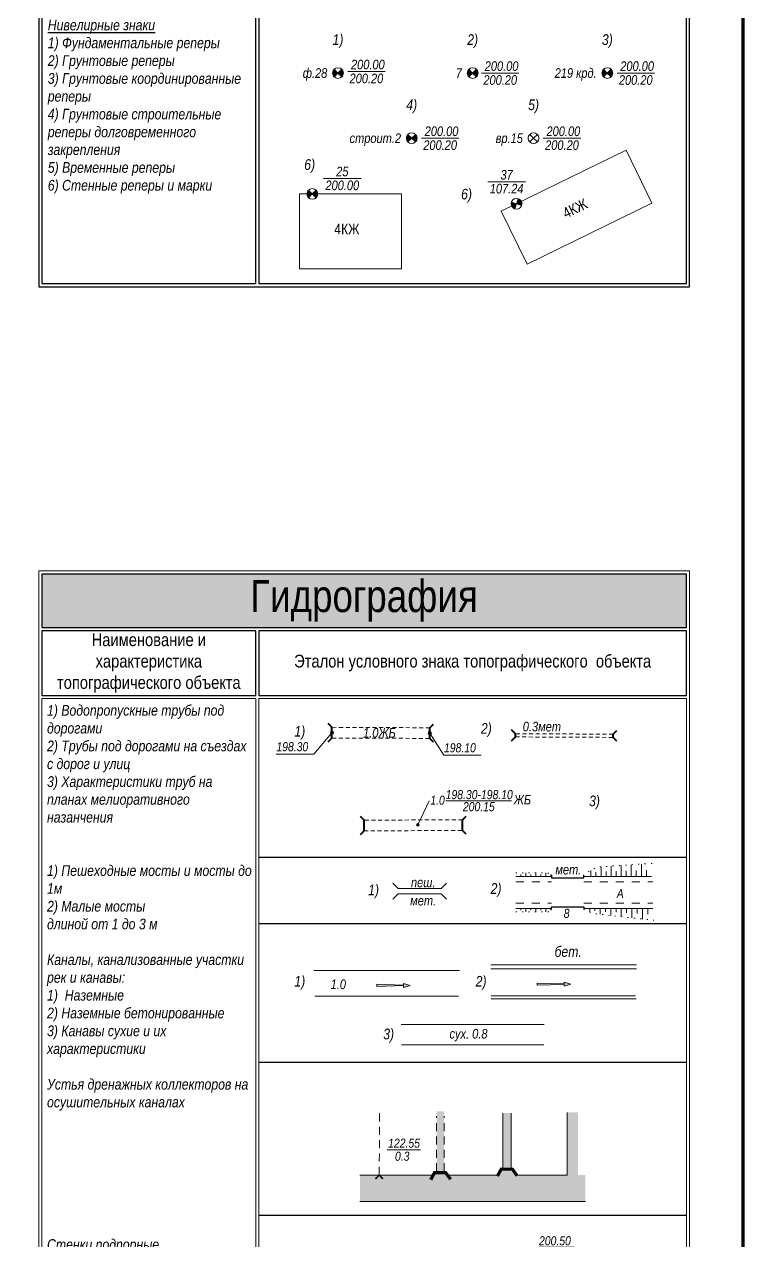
# Model space of a CAD drawing. Header units: metres. Extents: x -393 to 694, y -10 to 691.
# Drawn here: x 458.9 to 526.2, y 392.8 to 506.7 of the extents above; entities that cross this region are included whole.
import ezdxf
from ezdxf.enums import TextEntityAlignment as Align

# ---------------------------------------------------------------- set-up
doc = ezdxf.new("R2010")
doc.units = ezdxf.units.M
for name, pattern in [('СП-0.2х1.0', [1.2, 0.2, -1]), ('СП-1.5х1.0', [2.5, 1.5, -1]), ('СП-1.5х1.5', [3, 1.5, -1.5])]:
    doc.linetypes.add(name, pattern=pattern)
doc.layers.add('01 Геодезические пункты', color=7, linetype='Continuous')
for name, color, linetype, lineweight in [('02 Строения и их части', 7, 'Continuous', 20), ('03 Инженерно-технические сооружения', 7, 'Continuous', 20), ('15 Дорожная сеть', 7, 'Continuous', 20)]:
    doc.layers.add(name, color=color, linetype=linetype, lineweight=lineweight)
doc.layers.add('16 Гидрография', color=7, linetype='Continuous', lineweight=20, true_color=0x52a500)
doc.layers.add('17 Рельеф', color=7, linetype='Continuous', lineweight=15, true_color=0xa55200)
doc.styles.add('СП_Д', font='ARIALNI.TTF')
doc.styles.add('СП_Р', font='ARIALN.TTF')

# ---------------------------------------------------------------- blocks, each defined once
blk = doc.blocks.new('СП_2.1')
at = {"color": 0, "style": 'СП_Р'}
blk.add_attdef('КЖ', text='', height=2, dxfattribs=at).set_placement((0, 0), align=Align.CENTER)
blk = doc.blocks.new('*U778')
at = {"lineweight": -2}
h = blk.add_hatch(color=0, dxfattribs=at)
edge = h.paths.add_edge_path()
edge.add_line((0, 0), (-0.71, 0.71))
edge.add_arc((0, 0), 1, 135, 225)
edge.add_line((-0.71, -0.71), (0, 0))
edge = h.paths.add_edge_path()
edge.add_line((0, 0), (0.71, -0.71))
edge.add_arc((0, 0), 1, 315, 405)
edge.add_line((0.71, 0.71), (0, 0))
at = {"color": 0, "lineweight": 5}
for points in [[(0, 0), (-0.71, 0.71, 0.414214), (-0.71, -0.71)], [(0, 0), (0.71, -0.71, 0.414214), (0.71, 0.71)]]:
    blk.add_lwpolyline(points, format="xyb", close=True, dxfattribs=at)
at = {"color": 0, "lineweight": -2}
blk.add_lwpolyline([(1.82, 0.29), (8.82, 0.29)], dxfattribs=at)
blk.add_circle((0, 0), 1, dxfattribs=at)
at = {"color": 0, "lineweight": -2, "style": 'СП_Д'}
for tag, p in [('Z', (5.59, 0.69)), ('Z1', (5.32, -1.91))]:
    blk.add_attdef(tag, text='', height=1.8, dxfattribs=at).set_placement(p, align=Align.CENTER)
at = {"color": 0, "linetype": 'ByBlock', "lineweight": -2, "style": 'СП_Д'}
blk.add_attdef('N', text='', height=1.8, dxfattribs=at).set_placement((-2, 0), align=Align.MIDDLE_RIGHT)
blk = doc.blocks.new('*U739')
at = {"color": 0, "lineweight": 5}
for points in [[(0, 0), (-0.71, 0.71, 0.414214), (-0.71, -0.71)], [(0, 0), (0.71, -0.71, 0.414214), (0.71, 0.71)]]:
    blk.add_lwpolyline(points, format="xyb", close=True, dxfattribs=at)
at = {"color": 0, "lineweight": -2}
blk.add_lwpolyline([(1.82, 0), (8.82, 0)], dxfattribs=at)
blk.add_circle((0, 0), 1, dxfattribs=at)
at = {"color": 0, "linetype": 'ByBlock', "lineweight": -2, "style": 'СП_Д'}
blk.add_attdef('N', text='', height=1.8, dxfattribs=at).set_placement((-2, 0), align=Align.MIDDLE_RIGHT)
at = {"color": 0, "lineweight": -2, "style": 'СП_Д'}
for tag, p in [('Z', (5.58, 0.4)), ('Z1', (5.32, -2.2))]:
    blk.add_attdef(tag, text='', height=1.8, dxfattribs=at).set_placement(p, align=Align.CENTER)
blk = doc.blocks.new('*U270')
at = {"lineweight": -2}
h = blk.add_hatch(color=0, dxfattribs=at)
edge = h.paths.add_edge_path()
edge.add_line((0, 0), (-0.71, 0.71))
edge.add_arc((0, 0), 1, 135, 225)
edge.add_line((-0.71, -0.71), (0, 0))
edge = h.paths.add_edge_path()
edge.add_line((0, 0), (0.71, -0.71))
edge.add_arc((0, 0), 1, 315, 405)
edge.add_line((0.71, 0.71), (0, 0))
at = {"color": 0, "lineweight": -2}
blk.add_lwpolyline([(2.11, 2.91), (9.11, 2.91)], dxfattribs=at)
at = {"color": 0, "lineweight": 5}
for points in [[(0, 0), (-0.71, 0.71, 0.414214), (-0.71, -0.71)], [(0, 0), (0.71, -0.71, 0.414214), (0.71, 0.71)]]:
    blk.add_lwpolyline(points, format="xyb", close=True, dxfattribs=at)
at = {"color": 0, "lineweight": -2}
blk.add_circle((0, 0), 1, dxfattribs=at)
at = {"color": 0, "linetype": 'ByBlock', "lineweight": -2, "style": 'СП_Д'}
for tag, p in [('N', (5.61, 3.31)), ('Z', (5.61, 0.71))]:
    blk.add_attdef(tag, text='', height=1.8, dxfattribs=at).set_placement(p, align=Align.CENTER)
blk = doc.blocks.new('*U779')
at = {"lineweight": -2}
h = blk.add_hatch(color=0, dxfattribs=at)
edge = h.paths.add_edge_path()
edge.add_line((0, 0), (-0.71, 0.71))
edge.add_arc((0, 0), 1, 135, 225)
edge.add_line((-0.71, -0.71), (0, 0))
edge = h.paths.add_edge_path()
edge.add_line((0, 0), (0.71, -0.71))
edge.add_arc((0, 0), 1, 315, 405)
edge.add_line((0.71, 0.71), (0, 0))
at = {"color": 0, "lineweight": 5}
for points in [[(0, 0), (-0.71, 0.71, 0.414214), (-0.71, -0.71)], [(0, 0), (0.71, -0.71, 0.414214), (0.71, 0.71)]]:
    blk.add_lwpolyline(points, format="xyb", close=True, dxfattribs=at)
at = {"color": 0, "lineweight": -2}
blk.add_lwpolyline([(1.66, 0), (8.66, 0)], dxfattribs=at)
blk.add_circle((0, 0), 1, dxfattribs=at)
at = {"color": 0, "linetype": 'ByBlock', "lineweight": -2, "style": 'СП_Д'}
blk.add_attdef('N', text='', height=1.8, dxfattribs=at).set_placement((-2, 0), align=Align.MIDDLE_RIGHT)
at = {"color": 0, "lineweight": -2, "style": 'СП_Д'}
for tag, p in [('Z', (5.42, 0.4)), ('Z1', (5.16, -2.2))]:
    blk.add_attdef(tag, text='', height=1.8, dxfattribs=at).set_placement(p, align=Align.CENTER)
blk = doc.blocks.new('*U777')
at = {"lineweight": -2}
h = blk.add_hatch(color=0, dxfattribs=at)
edge = h.paths.add_edge_path()
edge.add_line((0, 0), (-0.71, 0.71))
edge.add_arc((0, 0), 1, 135, 225)
edge.add_line((-0.71, -0.71), (0, 0))
edge = h.paths.add_edge_path()
edge.add_line((0, 0), (0.71, -0.71))
edge.add_arc((0, 0), 1, 315, 405)
edge.add_line((0.71, 0.71), (0, 0))
at = {"color": 0, "lineweight": 5}
for points in [[(0, 0), (-0.71, 0.71, 0.414214), (-0.71, -0.71)], [(0, 0), (0.71, -0.71, 0.414214), (0.71, 0.71)]]:
    blk.add_lwpolyline(points, format="xyb", close=True, dxfattribs=at)
at = {"color": 0, "lineweight": -2}
blk.add_lwpolyline([(1.82, 0), (8.82, 0)], dxfattribs=at)
blk.add_circle((0, 0), 1, dxfattribs=at)
at = {"color": 0, "linetype": 'ByBlock', "lineweight": -2, "style": 'СП_Д'}
blk.add_attdef('N', text='', height=1.8, dxfattribs=at).set_placement((-2, 0), align=Align.MIDDLE_RIGHT)
at = {"color": 0, "lineweight": -2, "style": 'СП_Д'}
for tag, p in [('Z', (5.58, 0.4)), ('Z1', (5.32, -2.2))]:
    blk.add_attdef(tag, text='', height=1.8, dxfattribs=at).set_placement(p, align=Align.CENTER)
blk = doc.blocks.new('*U237')
at = {"lineweight": -2}
h = blk.add_hatch(color=0, dxfattribs=at)
edge = h.paths.add_edge_path()
edge.add_line((0, 0), (-0.95, 0.32))
edge.add_arc((0, 0), 1, 161.0352, 251.0352)
edge.add_line((-0.32, -0.95), (0, 0))
edge = h.paths.add_edge_path()
edge.add_line((0, 0), (0.95, -0.32))
edge.add_arc((0, 0), 1, 341.0352, 431.0352)
edge.add_line((0.32, 0.95), (0, 0))
at = {"color": 0, "lineweight": -2}
blk.add_lwpolyline([(-5.36, 4.13), (1.64, 4.13)], dxfattribs=at)
at = {"color": 0, "lineweight": 5}
for points in [[(0, 0), (-0.95, 0.32, 0.414214), (-0.32, -0.95)], [(0, 0), (0.95, -0.32, 0.414214), (0.32, 0.95)]]:
    blk.add_lwpolyline(points, format="xyb", close=True, dxfattribs=at)
at = {"color": 0, "lineweight": -2}
blk.add_circle((0, 0), 1, dxfattribs=at)
at = {"color": 0, "linetype": 'ByBlock', "lineweight": -2, "style": 'СП_Д'}
for tag, p in [('N', (-1.86, 4.53)), ('Z', (-1.86, 1.93))]:
    blk.add_attdef(tag, text='', height=1.8, dxfattribs=at).set_placement(p, align=Align.CENTER)
blk = doc.blocks.new('СП_7.38')
at = {"color": 0, "linetype": 'Continuous', "style": 'СП_Д'}
blk.add_attdef('Канава', text='', height=1.8, dxfattribs=at).set_placement((0, 0), align=Align.CENTER)
blk = doc.blocks.new('*U547')
at = {"linetype": 'Continuous', "lineweight": 20}
h = blk.add_hatch(color=0, dxfattribs=at)
edge = h.paths.add_edge_path()
edge.add_arc((0, 0), 0.25, 0, 360)
at = {"color": 0, "linetype": 'Continuous', "lineweight": 20}
for p, q in [((0, 0), (2.12, 4.53)), ((5.25, 4.53), (17.5, 4.53))]:
    blk.add_line(p, q, dxfattribs=at)
blk.add_circle((0, 0), 0.25, dxfattribs=at)
at = {"color": 0, "linetype": 'Continuous', "lineweight": 20, "style": 'СП_Д'}
for tag, p in [('d', (2.32, 4.64)), ('в-в', (5.19, 5.68)), ('отм_над_тр', (8.42, 3.43))]:
    blk.add_attdef(tag, text='', height=1.7, dxfattribs=at).set_placement(p, align=Align.MIDDLE_LEFT)
blk.add_attdef('M', text='', height=1.8, dxfattribs=at).set_placement((17.94, 5.63), align=Align.TOP_LEFT)
blk = doc.blocks.new('*U496')
at = {"color": 0, "linetype": 'Continuous', "lineweight": 20}
for points in [[(-1, 2), (0, 1), (8.06, 1), (9.03, 1.97)], [(9.06, -1), (8.06, 0), (0, 0), (-1, -1)]]:
    blk.add_lwpolyline(points, dxfattribs=at)
at = {"linetype": 'Continuous', "lineweight": 15, "ltscale": 0.5, "style": 'СП_Д'}
for tag, p in [('N', (4.69, 2.14)), ('M', (4.68, -1.27))]:
    blk.add_attdef(tag, text='', height=1.8, dxfattribs=at).set_placement(p, align=Align.MIDDLE_CENTER)
blk = doc.blocks.new('*U541')
at = {"linetype": 'Continuous', "lineweight": 30, "ltscale": 0.5}
for points in [[(0, 5.95), (0, 5.44), (6, 5.44), (6, 5.95)], [(0, -0.51), (0, 0), (6, 0), (6, -0.51)]]:
    blk.add_lwpolyline(points, dxfattribs=at)
at = {"linetype": 'Continuous', "lineweight": 15, "ltscale": 0.5, "style": 'СП_Д'}
for tag, height, p in [('M', 1.8, (3.12, 6.96)), ('Г', 1.7, (2.81, -1.23))]:
    blk.add_attdef(tag, text='', height=height, dxfattribs=at).set_placement(p, align=Align.MIDDLE_CENTER)
blk = doc.blocks.new('СП_6.3.2')
at = {"color": 0, "linetype": 'Continuous', "lineweight": 15, "insert": (0, 0.85), "char_height": 1.7, "attachment_point": 5, "line_spacing_factor": 0.7, "style": 'СП_Д', "bg_fill": 3, "box_fill_scale": 1.05, "bg_fill_color": 256, "bg_fill_transparency": 0}
blk.add_mtext('А', dxfattribs=at)
blk = doc.blocks.new('СП_Точка')
at = {"linetype": 'Continuous', "lineweight": -2}
h = blk.add_hatch(color=0, dxfattribs=at)
h.dxf.hatch_style = 1
h.paths.add_polyline_path([(-0.15, 0, 1), (0.15, 0, 1)])
at = {"color": 0, "linetype": 'Continuous', "lineweight": 0}
blk.add_circle((0, 0), 0.15, dxfattribs=at)
blk = doc.blocks.new('*U704')
at = {"color": 0, "linetype": 'Continuous', "lineweight": 15}
for p, q in [((0, 0), (2.63, -4.15)), ((2.63, -4.15), (9.63, -4.15))]:
    blk.add_line(p, q, dxfattribs=at)
at = {"color": 0, "linetype": 'Continuous', "lineweight": -2, "xscale": 2, "yscale": 2, "zscale": 2}
blk.add_blockref('СП_Точка', (0, 0), dxfattribs=at)
at = {"color": 0, "linetype": 'Continuous', "lineweight": 15, "style": 'СП_Д'}
for tag, p in [('Z', (2.93, 0.1)), ('Z1', (2.93, -1.9))]:
    blk.add_attdef(tag, text='', height=1.7, dxfattribs=at).set_placement(p, align=Align.TOP_LEFT)
blk = doc.blocks.new('*U705')
at = {"color": 0, "linetype": 'Continuous', "lineweight": 15}
for p in [(0, 0), (-10.42, -4.04)]:
    blk.add_line(p, (-3.42, -4.04), dxfattribs=at)
at = {"color": 0, "linetype": 'Continuous', "lineweight": -2, "xscale": 2, "yscale": 2, "zscale": 2}
blk.add_blockref('СП_Точка', (0, 0), dxfattribs=at)
at = {"color": 0, "linetype": 'Continuous', "lineweight": 15, "style": 'СП_Д'}
for tag, p in [('Z', (-10.12, 0.21)), ('Z1', (-10.12, -1.79))]:
    blk.add_attdef(tag, text='', height=1.7, dxfattribs=at).set_placement(p, align=Align.TOP_LEFT)
blk = doc.blocks.new('*U688')
at = {"color": 0, "linetype": 'Continuous', "lineweight": 40}
for points in [[(-0.7, -1.71), (0, -1), (0, 1), (-0.71, 1.7)], [(19.09, -1.65), (18.38, -0.94), (18.38, 1.06), (19.08, 1.76)]]:
    blk.add_lwpolyline(points, dxfattribs=at)
at = {"color": 0, "linetype": 'СП-1.5х1.0', "lineweight": -2, "ltscale": 0.5}
blk.add_lwpolyline([(0, -1), (18.38, -0.94), (18.38, 1.06), (0, 1)], close=True, dxfattribs=at)
at = {"color": 0, "linetype": 'Continuous', "lineweight": -2, "style": 'СП_Д', "flags": 4}
for tag, p in [('D_001', (5.8, 1.83)), ('D_002', (8.7, 1.83))]:
    blk.add_attdef(tag, p, '', height=1.8, rotation=0.173, dxfattribs=at)
blk = doc.blocks.new('*U689')
at = {"color": 0, "linetype": 'Continuous', "lineweight": 40}
for points in [[(-0.71, -1.7), (0, -1), (0, 1), (-0.7, 1.71)], [(19, -1.79), (18.3, -1.08), (18.31, 0.92), (19.02, 1.62)]]:
    blk.add_lwpolyline(points, dxfattribs=at)
at = {"color": 0, "linetype": 'СП-1.5х1.0', "lineweight": -2, "ltscale": 0.5}
blk.add_lwpolyline([(0, -1), (18.3, -1.08), (18.31, 0.92), (0, 1)], close=True, dxfattribs=at)
at = {"color": 0, "linetype": 'Continuous', "lineweight": -2, "style": 'СП_Д', "flags": 4}
for tag, p in [('D_001', (6.19, -0.92)), ('D_002', (9.09, -0.94))]:
    blk.add_attdef(tag, p, '', height=1.8, rotation=359.7351, dxfattribs=at)
blk = doc.blocks.new('*U742')
at = {"color": 0, "linetype": 'Continuous'}
blk.add_lwpolyline([(2.23, 2.53), (8.73, 2.53)], dxfattribs=at)
blk.add_solid([(-0.48, 1.03), (0.48, 1.03), (0, 0)], dxfattribs=at)
at = {"color": 0, "linetype": 'Continuous', "style": 'СП_Д'}
for tag, p in [('V', (2.23, 4.58)), ('N', (2.23, 2.3))]:
    blk.add_attdef(tag, text='', height=1.7, dxfattribs=at).set_placement(p, align=Align.TOP_LEFT)
blk = doc.blocks.new('*U729')
at = {"color": 0, "linetype": 'Continuous', "lineweight": 40}
for points in [[(-0.71, -1), (0, -0.3), (0, 0.3), (-0.7, 1.01)], [(19, -1.09), (18.3, -0.38), (18.3, 0.22), (19.01, 0.92)]]:
    blk.add_lwpolyline(points, dxfattribs=at)
at = {"color": 0, "linetype": 'СП-1.5х1.0', "lineweight": -2, "ltscale": 0.5}
blk.add_lwpolyline([(0, -0.3), (18.3, -0.38), (18.3, 0.22), (0, 0.3)], close=True, dxfattribs=at)
at = {"color": 0, "linetype": 'Continuous', "lineweight": -2, "style": 'СП_Д', "flags": 4}
for tag, p in [('D_001', (6.58, 0.69)), ('D_002', (9.48, 0.67))]:
    blk.add_attdef(tag, p, '', height=1.8, rotation=359.7351, dxfattribs=at)
blk = doc.blocks.new('СП_7.34.1')
blk.add_hatch(color=0).paths.add_polyline_path([(6.25, 0), (5, -0.375), (5, -0.05), (0, -0.2), (0, 0.2), (5, 0.05), (5, 0.375)])
at = {"color": 0}
blk.add_lwpolyline([(6.25, 0), (5, -0.375), (5, -0.05), (0, -0.2), (0, 0.2), (5, 0.05), (5, 0.375)], close=True, dxfattribs=at)

msp = doc.modelspace()

# ---------------------------------------------------------------- hatches: boundary and pattern name
at = {"ltscale": 0.5, "true_color": 0xc2ffe4}
h = msp.add_hatch(color=254, dxfattribs=at)
h.dxf.hatch_style = 1
h.paths.add_polyline_path([(460.5, 450.18), (520.8, 450.18), (520.8, 455.18), (460.5, 455.18)])
at = {"layer": '16 Гидрография', "lineweight": 13, "true_color": 0xc4ecf3}
h = msp.add_hatch(color=254, dxfattribs=at)
h.paths.add_polyline_path([(511.35, 398.92), (510.66, 398.92), (510.66, 404.79), (509.65, 404.79), (509.65, 398.92), (505.04, 398.92), (505.05, 398.89), (504.88, 398.79), (504.47, 399.37), (503.53, 399.37), (503.2, 398.77), (503, 398.89), (503.01, 398.92), (498.46, 398.92), (498.64, 398.6), (498.6, 398.42), (498.23, 399), (497.31, 399), (497.05, 398.5), (496.84, 398.6), (497.03, 398.91), (490.25, 398.92), (490.25, 396.43), (511.35, 396.43)])
h.paths.add_polyline_path([(498.12, 404.87), (497.42, 404.88), (497.42, 399.29), (498.12, 399.27)])
h.paths.add_polyline_path([(504.39, 404.73), (503.61, 404.73), (503.61, 399.59), (504.39, 399.59)], flags=17)

# ---------------------------------------------------------------- linework, layer by layer
at = {"color": 252, "linetype": 'Continuous', "lineweight": 15, "ltscale": 0.5, "const_width": 0.3}
msp.add_lwpolyline([(-4.1, 691.19), (524.1, 691.19, -0.414214), (526.1, 689.19), (526.1, 308.5, -0.414214), (524.1, 306.5), (-4.1, 306.5, -0.414214), (-6.1, 308.5), (-6.1, 689.19, -0.414214)], format="xyb", close=True, dxfattribs=at)
at = {"color": 0, "linetype": 'Continuous', "ltscale": 0.5}
msp.add_lwpolyline([(460.2, 482.08), (521.1, 482.08), (521.1, 594.7), (460.2, 594.7)], close=True, dxfattribs=at)
at = {"ltscale": 0.5}
for points in [[(460.5, 482.38), (480.5, 482.38), (480.5, 582.75), (460.5, 582.75)], [(480.8, 482.38), (520.8, 482.38), (520.8, 582.75), (480.8, 582.75)], [(460.5, 450.18), (520.8, 450.18), (520.8, 455.18), (460.5, 455.18)], [(460.5, 443.83), (480.5, 443.83), (480.5, 449.88), (460.5, 449.88)], [(480.8, 443.83), (520.8, 443.83), (520.8, 449.88), (480.8, 449.88)]]:
    msp.add_lwpolyline(points, close=True, dxfattribs=at)
at = {"color": 7, "linetype": 'Continuous', "lineweight": 13, "ltscale": 0.5}
for points in [[(460.2, 311.5), (521.1, 311.5), (521.1, 455.48), (460.2, 455.48)], [(460.5, 311.8), (480.5, 311.8), (480.5, 443.53), (460.5, 443.53)], [(480.8, 311.8), (520.8, 311.8), (520.8, 443.53), (480.8, 443.53)]]:
    msp.add_lwpolyline(points, close=True, dxfattribs=at)
at = {"color": 253, "ltscale": 0.5}
for points in [[(480.8, 428.68), (520.8, 428.68)], [(480.8, 422.48), (520.8, 422.48)], [(480.8, 409.48), (520.8, 409.48)], [(480.8, 395.18), (520.8, 395.18)]]:
    msp.add_lwpolyline(points, dxfattribs=at)
at = {"layer": '02 Строения и их части', "linetype": 'Continuous', "ltscale": 0.5}
for points in [[(503.48, 489.16), (515.17, 494.87), (517.58, 489.93), (505.89, 484.22)], [(484.61, 483.78), (494.15, 483.78), (494.15, 490.78), (484.61, 490.78)]]:
    msp.add_lwpolyline(points, close=True, dxfattribs=at)
at = {"layer": '15 Дорожная сеть', "linetype": 'СП-1.5х1.5', "lineweight": 15, "ltscale": 0.5}
for points in [[(504.83, 426.38), (508.19, 426.38)], [(511.19, 426.38), (517.67, 426.38)], [(504.83, 424.38), (508.19, 424.38)], [(511.19, 424.38), (517.67, 424.38)]]:
    msp.add_lwpolyline(points, dxfattribs=at)
at = {"layer": '16 Гидрография', "linetype": 'Continuous', "ltscale": 0.5}
for points in [[(485.93, 418.07), (499.56, 418.07)], [(502.49, 418.22), (516.12, 418.22)], [(486.04, 415.68), (499.49, 415.68)], [(502.54, 415.71), (516.04, 415.71)], [(494.11, 413.02), (507.49, 413.02)], [(494.14, 411.11), (507.47, 411.11)]]:
    msp.add_lwpolyline(points, dxfattribs=at)
at = {"layer": '16 Гидрография', "color": 0, "linetype": 'Continuous', "lineweight": 15, "ltscale": 0.5}
for points in [[(502.5, 418.59), (516.12, 418.59)], [(502.53, 415.43), (516.1, 415.43)]]:
    msp.add_lwpolyline(points, dxfattribs=at)
at = {"layer": '16 Гидрография', "color": 0, "linetype": 'СП-1.5х1.0', "lineweight": 15, "ltscale": 0.5}
msp.add_lwpolyline([(492.06, 398.95), (492.09, 404.88)], dxfattribs=at)
at = {"layer": '16 Гидрография', "linetype": 'СП-1.5х1.0', "lineweight": 20, "ltscale": 0.5}
for points in [[(497.42, 399.29), (497.42, 404.43)], [(498.12, 399.29), (498.12, 404.43)]]:
    msp.add_lwpolyline(points, dxfattribs=at)
at = {"layer": '16 Гидрография', "ltscale": 0.5}
for points in [[(503.61, 399.59), (503.61, 404.73)], [(504.39, 399.59), (504.39, 404.73)], [(509.65, 404.79), (509.65, 398.92), (505.03, 398.92)], [(497.03, 398.91), (490.25, 398.92)], [(503.01, 398.92), (498.46, 398.92)], [(490.25, 396.43), (511.35, 396.43)]]:
    msp.add_lwpolyline(points, dxfattribs=at)
at = {"layer": '16 Гидрография', "color": 0, "lineweight": 15, "ltscale": 0.5, "flags": 128}
msp.add_lwpolyline([(492.79, 401.28), (495.93, 401.28)], dxfattribs=at)
at = {"layer": '16 Гидрография', "color": 0, "linetype": 'Continuous', "lineweight": 15, "ltscale": 0.5}
msp.add_lwpolyline([(492.41, 398.59), (492.06, 398.95), (491.71, 398.59), (491.74, 398.56), (492.08, 398.9), (492.04, 398.9), (492.38, 398.56)], close=True, dxfattribs=at)
at = {"layer": '16 Гидрография', "color": 0, "linetype": 'Continuous', "lineweight": 15, "ltscale": 0.5, "const_width": 0.3}
for points in [[(496.88, 398.48), (497.23, 399.14), (498.28, 399.14), (498.73, 398.52)], [(503.11, 398.82), (503.47, 399.47), (504.52, 399.47), (504.96, 398.85)]]:
    msp.add_lwpolyline(points, dxfattribs=at)
at = {"layer": '17 Рельеф', "color": 0, "lineweight": 15, "ltscale": 0.5}
for p, q in [((505.77, 427.22), (505.77, 426.88)), ((506.71, 427.22), (506.71, 426.88)), ((507.65, 427.22), (507.65, 426.88)), ((511.86, 426.88), (511.86, 427.45)), ((512.34, 426.88), (512.34, 427.28)), ((512.81, 426.88), (512.81, 427.79)), ((513.28, 426.88), (513.28, 427.35)), ((513.75, 426.88), (513.75, 427.85)), ((514.22, 426.88), (514.22, 427.38)), ((514.7, 426.88), (514.7, 427.91)), ((515.17, 426.88), (515.17, 427.41)), ((515.64, 426.88), (515.64, 427.97)), ((516.11, 426.88), (516.11, 427.44)), ((516.59, 426.88), (516.59, 428.03)), ((517.06, 426.88), (517.06, 427.47)), ((505.3, 427.05), (505.3, 426.88)), ((506.24, 427.05), (506.24, 426.88)), ((507.18, 427.05), (507.18, 426.88)), ((508.12, 427.05), (508.12, 426.88)), ((505.3, 423.88), (505.3, 423.72)), ((505.77, 423.88), (505.77, 423.55)), ((506.23, 423.88), (506.23, 423.72)), ((506.7, 423.88), (506.7, 423.55)), ((507.17, 423.88), (507.17, 423.72)), ((507.64, 423.88), (507.64, 423.55)), ((508.1, 423.88), (508.1, 423.72)), ((511.75, 423.54), (511.75, 423.88)), ((512.24, 423.67), (512.24, 423.88)), ((512.73, 423.34), (512.73, 423.88)), ((513.23, 423.58), (513.23, 423.88)), ((513.72, 423.23), (513.72, 423.88)), ((514.22, 423.53), (514.22, 423.88)), ((514.71, 423.11), (514.71, 423.88)), ((515.2, 423.47), (515.2, 423.88)), ((515.7, 423), (515.7, 423.88)), ((516.19, 423.41), (516.19, 423.88)), ((516.68, 422.89), (516.68, 423.88)), ((517.18, 423.36), (517.18, 423.88))]:
    msp.add_line(p, q, dxfattribs=at)
at = {"layer": '17 Рельеф', "color": 0, "linetype": 'СП-0.2х1.0', "lineweight": 15, "ltscale": 0.5, "flags": 128}
for points in [[(504.83, 427.22), (507.65, 427.22, -0.159763), (508.19, 427.01)], [(517.59, 428.1), (512.56, 427.77, 0.070382), (511.19, 427.01)], [(504.83, 423.55), (507.84, 423.55, 0.336041), (508.19, 423.79)], [(511.19, 423.79, 0.101798), (512.69, 423.34), (517.75, 422.77)]]:
    msp.add_lwpolyline(points, format="xyb", dxfattribs=at)
at = {"layer": '17 Рельеф', "color": 0, "linetype": 'Continuous', "lineweight": 15, "ltscale": 0.5}
for points in [[(504.83, 426.88), (508.19, 426.88)], [(517.53, 426.88), (512.58, 426.88), (511.19, 426.88)], [(504.83, 423.88), (508.19, 423.88)], [(517.67, 423.88), (512.65, 423.88), (511.19, 423.88)]]:
    msp.add_lwpolyline(points, dxfattribs=at)

# ---------------------------------------------------------------- block references
at = {"layer": '01 Геодезические пункты', "color": 0, "linetype": 'Continuous', "lineweight": 20, "ltscale": 2, "xscale": 0.5, "yscale": 0.5, "zscale": 0.5}
for name, p, values in [('*U778', (488.2, 502.1), {'N': 'ф.28', 'Z': '200.00', 'Z1': '200.20'}), ('*U779', (500.8, 502.1), {'N': '7', 'Z': '200.00', 'Z1': '200.20'}), ('*U777', (513.4, 502.1), {'N': '219 крд.', 'Z': '200.00', 'Z1': '200.20'}), ('*U777', (495.1, 496), {'N': 'строит.2', 'Z': '200.00', 'Z1': '200.20'}), ('*U270', (485.8, 490.78), {'N': '25', 'Z': '200.00'}), ('*U237', (504.91, 489.86), {'N': '37', 'Z': '107.24'})]:
    msp.add_blockref(name, p, dxfattribs=at).add_auto_attribs(values)
at = {"layer": '01 Геодезические пункты', "color": 0, "linetype": 'Continuous', "lineweight": 20, "xscale": 0.5, "yscale": 0.5, "zscale": 0.5}
msp.add_blockref('*U739', (506.5, 496), dxfattribs=at).add_auto_attribs({'N': 'вр.15', 'Z': '200.00', 'Z1': '200.20'})
at = {"layer": '02 Строения и их части', "color": 0, "linetype": 'Continuous', "lineweight": 20, "ltscale": 2, "xscale": 0.5, "yscale": 0.5, "zscale": 0.5, "rotation": 26.03523636786554}
msp.add_blockref('СП_2.1', (510.6, 488.98), dxfattribs=at).add_auto_attribs({'КЖ': '4КЖ'})
at = {"layer": '02 Строения и их части', "color": 0, "linetype": 'Continuous', "lineweight": 20, "ltscale": 2, "xscale": 0.5, "yscale": 0.5, "zscale": 0.5}
msp.add_blockref('СП_2.1', (489.03, 486.99), dxfattribs=at).add_auto_attribs({'КЖ': '4КЖ'})
at = {"layer": '03 Инженерно-технические сооружения', "color": 0, "linetype": 'Continuous', "lineweight": 20, "ltscale": 0.5}
ref = msp.add_blockref('*U742', (505.95, 390.91), dxfattribs=dict(at, xscale=0.5, yscale=0.5, zscale=0.5))
ref.add_attrib('V_001', '200.50', (507.01, 392.34), dxfattribs={"layer": '0', "color": 0, "linetype": 'Continuous', "height": 0.85, "style": 'СП_Д'})
ref.add_attrib('N_001', '200.00', (507.01, 391.2), dxfattribs={"layer": '0', "color": 0, "linetype": 'Continuous', "height": 0.85, "style": 'СП_Д'})
at = {"layer": '15 Дорожная сеть', "linetype": 'Continuous', "lineweight": 15, "ltscale": 0.5, "xscale": 0.5, "yscale": 0.5, "zscale": 0.5}
msp.add_blockref('*U541', (508.19, 424.04), dxfattribs=at).add_auto_attribs({'M': 'мет.', 'Г': '8'})
at = {"layer": '15 Дорожная сеть', "color": 0, "linetype": 'Continuous', "lineweight": 15, "ltscale": 0.5, "xscale": 0.5, "yscale": 0.5, "zscale": 0.5}
msp.add_blockref('*U496', (493.83, 425.25), dxfattribs=at).add_auto_attribs({'N': 'пеш.', 'M': 'мет.'})
at = {"layer": '16 Гидрография', "color": 0, "linetype": 'Continuous', "lineweight": 15, "ltscale": 0.5}
ref = msp.add_blockref('*U689', (487.64, 440.34), dxfattribs=dict(at, xscale=0.5, yscale=0.5, zscale=0.5))
ref.add_attrib('D_001', '1.0', (490.55, 439.88), dxfattribs={"layer": '0', "color": 0, "linetype": 'Continuous', "lineweight": -2, "height": 0.9, "rotation": 359.7351, "style": 'СП_Д', "flags": 4})
ref.add_attrib('D_002', 'ЖБ', (491.99, 439.88), dxfattribs={"layer": '0', "color": 0, "linetype": 'Continuous', "lineweight": -2, "height": 0.9, "rotation": 359.7351, "style": 'СП_Д'})
ref = msp.add_blockref('*U729', (504.8, 440.09), dxfattribs=dict(at, xscale=0.5, yscale=0.5, zscale=0.5))
ref.add_attrib('D_001', '0.3', (505.49, 440.47), dxfattribs={"layer": '0', "color": 0, "linetype": 'Continuous', "lineweight": -2, "height": 0.9, "rotation": 359.7351, "style": 'СП_Д', "flags": 4})
ref.add_attrib('D_002', 'мет', (506.93, 440.46), dxfattribs={"layer": '0', "color": 0, "linetype": 'Continuous', "lineweight": -2, "height": 0.9, "rotation": 359.7351, "style": 'СП_Д'})
at = {"layer": '16 Гидрография', "color": 0, "linetype": 'Continuous', "lineweight": 20}
ref = msp.add_blockref('*U705', (487.64, 440.34), dxfattribs=dict(at, xscale=0.5, yscale=0.5, zscale=0.5))
ref.add_attrib('Z1_001', '198.30', (482.44, 438.6), dxfattribs={"layer": '0', "color": 0, "linetype": 'Continuous', "lineweight": 15, "height": 0.85, "style": 'СП_Д'})
ref = msp.add_blockref('*U704', (496.79, 440.3), dxfattribs=dict(at, xscale=0.5, yscale=0.5, zscale=0.5))
ref.add_attrib('Z1_001', '198.10', (498.12, 438.5), dxfattribs={"layer": '0', "color": 0, "linetype": 'Continuous', "lineweight": 15, "height": 0.85, "style": 'СП_Д'})
at = {"layer": '16 Гидрография', "color": 0, "linetype": 'Continuous', "lineweight": 15, "ltscale": 0.5, "xscale": 0.5, "yscale": 0.5, "zscale": 0.5}
msp.add_blockref('*U547', (495.68, 431.7), dxfattribs=at).add_auto_attribs({'отм_над_тр': '200.15', 'в-в': '198.30-198.10', 'M': 'ЖБ', 'd': '1.0'})
msp.add_blockref('*U688', (490.65, 431.65), dxfattribs=at)
at = {"layer": '16 Гидрография', "color": 0, "linetype": 'Continuous', "lineweight": 20, "xscale": 0.5, "yscale": 0.5, "zscale": 0.5}
for p, values in [((488.23, 416.33), {'Канава': '1.0'}), ((500.41, 411.7), {'Канава': 'сух. 0.8'})]:
    msp.add_blockref('СП_7.38', p, dxfattribs=at).add_auto_attribs(values)
at = {"layer": '16 Гидрография', "color": 7, "lineweight": 15, "xscale": 0.5, "yscale": 0.5, "zscale": 0.5}
for p in [(491.83, 416.68), (506.85, 416.8)]:
    msp.add_blockref('СП_7.34.1', p, dxfattribs=at)

# ---------------------------------------------------------------- texts
at = {"color": 7, "linetype": 'Continuous', "insert": (461.05, 582.11), "char_height": 1, "width": 19.4493, "attachment_point": 1, "style": 'СП_Д'}
msp.add_mtext('\\pt0;1) Пересечения координатных линий{\\L\\P\\P\\P}2) Пункты государственной геодезической сети:\\P3) С наружным знаком\\P4) На курганах \\P5) На строениях \\P\\P\\P\\P\\P\\P\\P1) Пункты геодезических сетей сгущения\\P\\ptz;2) В стенах зданий\\P\\P\\P\\P\\P\\P\\P\\P\\pt0;1) Точки плановых съемочных геодезических сетей долговременного закрепления на местности\\P2) Точки плановых съемочных геодезических сетей временного закрепления на местности\\P\\ptz;3) Точки плановых съемочных геодезических сетей в стенах и на углах капитальных зданий\\P\\pt0;\\P1) Пункты-спутники, ориентирные пункты\\P2){\\C256; Межевые знаки}\\P3) Столбы закрепления проекта планировки\\P4) Пункты закрепления\\Pразбивочной сетки для строительства, поперечников и осей зданий и сооружений\\P\\P{\\LНивелирные знаки}\\P1) Фундаментальные реперы \\P2) Грунтовые реперы\\P3) Грунтовые координированные реперы  \\P4) Грунтовые строительные реперы долговременного закрепления\\P5) Временные реперы\\P6) Стенные реперы и марки', dxfattribs=at)
at = {"color": 212, "lineweight": 13, "true_color": 0xe000e0, "char_height": 1, "width": 1, "attachment_point": 5, "style": 'СП_Д'}
for s, insert in [('1)', (488.2, 505.08)), ('2)', (500.8, 505.08)), ('3)', (513.4, 505.08)), ('4)', (495.1, 498.98)), ('5)', (506.5, 498.98)), ('6)', (485.55, 493.38)), ('6)', (500.23, 490.62)), ('1)', (484.63, 440.32)), ('2)', (502.08, 440.59)), ('3)', (512.2, 433.8)), ('1)', (491.53, 425.47)), ('2)', (502.99, 425.6)), ('1)', (484.63, 416.92)), ('2)', (501.59, 416.91)), ('3)', (492.94, 411.98))]:
    msp.add_mtext(s, dxfattribs=dict(at, insert=insert))
at = {"color": 7, "lineweight": 13, "attachment_point": 5, "style": 'СП_Р'}
for s, insert, char_height, width in [('Гидрография', (490.65, 452.68), 3, 60.3), ('Наименование и характеристика топографического объекта', (470.5, 446.86), 1.2, 20), ('Эталон условного знака топографического  объекта ', (500.8, 446.86), 1.2, 40)]:
    msp.add_mtext(s, dxfattribs=dict(at, insert=insert, char_height=char_height, width=width))
at = {"color": 7, "ltscale": 0.5, "insert": (460.98, 442.93), "char_height": 1, "width": 19.222, "attachment_point": 1, "style": 'СП_Д'}
msp.add_mtext('1) Водопропускные трубы под дорогами\\P2) Трубы под дорогами на съездах с дорог и улиц\\P3) Характеристики труб на планах мелиоративного назанчения \\P\\P\\P1) Пешеходные мосты и мосты до 1м\\P2) Малые мосты\\Pдлиной от 1 до 3 м\\P\\PКаналы, канализованные участки рек и канавы:\\P1)  Наземные\\P2) Наземные бетонированные\\P3) Канавы сухие и их характеристики\\P\\PУстья дренажных коллекторов на осушительных каналах\\P\\P\\P\\P\\P\\P\\P\\PСтенки подпорные \\P1)  Отвесные деревянные\\P2) Отвесные каменные (железобетонные, бетонные)\\P3)  Наклонные\\P\\P\\P\\P\\P\\P\\P\\P\\P\\PВодомерные посты\\P\\P\\P\\P\\P\\P\\P1) Колодцы и их характеристики\\P2) Колодцы и скважины с ручным насосом\\P3) Колодцы с воротом на столбах\\P4) Колодцы с журавлем\\P5) Колодцы и скважины с ветряным двигателем\\P6) Колодцы и скважины с механическим подъемом воды\\P7) Колодцы сухие и засыпанные\\P8)  Скважины недействующие и (или) заброшенные\\P\\P\\P\\P\\P\\P\\PИсточники естественные\\P1) Необорудованные родники\\P2) Оборудованные родники\\P3) Скважины артезианские ', dxfattribs=at)
at = {"layer": '16 Гидрография', "color": 0, "attachment_point": 5, "line_spacing_factor": 0.8, "style": 'СП_Д'}
for s, insert, char_height in [('бет.', (509.74, 419.84), 1), ('122.55', (494.38, 401.9), 0.85), ('0.3', (494.21, 400.68), 0.85)]:
    msp.add_mtext(s, dxfattribs=dict(at, insert=insert, char_height=char_height))

# ---------------------------------------------------------------- next in the draw order: block references
at = {"layer": '15 Дорожная сеть', "color": 0, "linetype": 'Continuous', "lineweight": 20, "ltscale": 0.5, "xscale": 0.4999999999999999, "yscale": 0.4999999999999999, "zscale": 0.4999999999999999}
msp.add_blockref('СП_6.3.2', (514.61, 424.85), dxfattribs=at)

doc.saveas('drawing.dxf')
